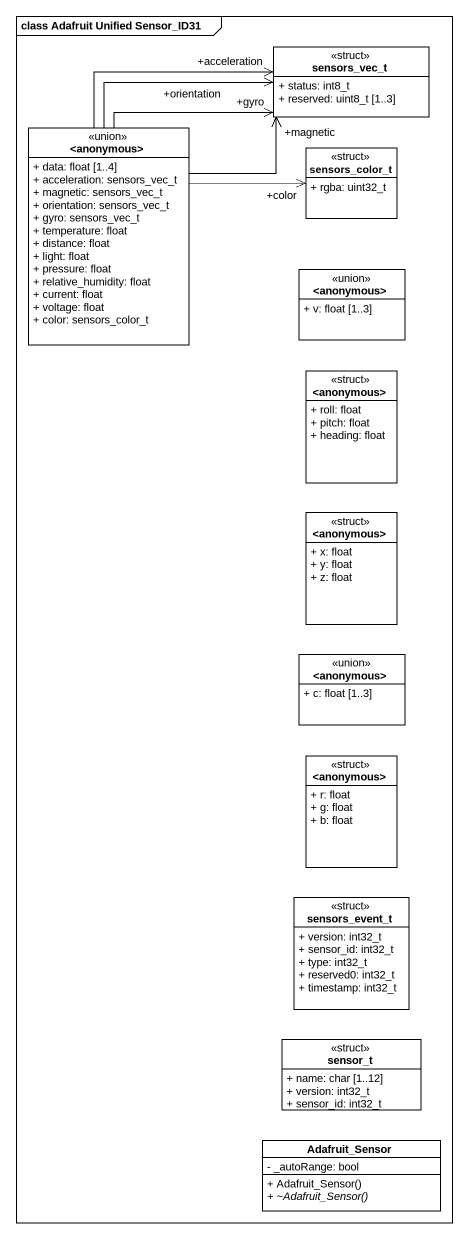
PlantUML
@startuml
mainframe class Adafruit Unified Sensor_ID31
hide circle
hide empty members
skinparam classAttributeIconSize 0
class sensors_vec_t <<struct>> {
  + status: int8_t
  + reserved: uint8_t [1..3]
}
class "<anonymous>" as anonymous <<union>> {
  + data: float [1..4]
  + acceleration: sensors_vec_t
  + magnetic: sensors_vec_t
  + orientation: sensors_vec_t
  + gyro: sensors_vec_t
  + temperature: float
  + distance: float
  + light: float
  + pressure: float
  + relative_humidity: float
  + current: float
  + voltage: float
  + color: sensors_color_t
}
class sensors_color_t <<struct>> {
  + rgba: uint32_t
}
class "<anonymous>" as anonymous_2 <<union>> {
  + v: float [1..3]
}
class "<anonymous>" as anonymous_3 <<struct>> {
  + roll: float
  + pitch: float
  + heading: float
}
class "<anonymous>" as anonymous_4 <<struct>> {
  + x: float
  + y: float
  + z: float
}
class "<anonymous>" as anonymous_5 <<union>> {
  + c: float [1..3]
}
class "<anonymous>" as anonymous_6 <<struct>> {
  + r: float
  + g: float
  + b: float
}
class sensors_event_t <<struct>> {
  + version: int32_t
  + sensor_id: int32_t
  + type: int32_t
  + reserved0: int32_t
  + timestamp: int32_t
}
class sensor_t <<struct>> {
  + name: char [1..12]
  + version: int32_t
  + sensor_id: int32_t
}
class Adafruit_Sensor {
  - _autoRange: bool
  + Adafruit_Sensor()
  {abstract} + ~Adafruit_Sensor()
}
anonymous -up-> "+acceleration" sensors_vec_t
anonymous -up-> "+gyro" sensors_vec_t
anonymous -up-> "+magnetic" sensors_vec_t
anonymous -up-> "+orientation" sensors_vec_t
anonymous -right-> "+color" sensors_color_t
@enduml
